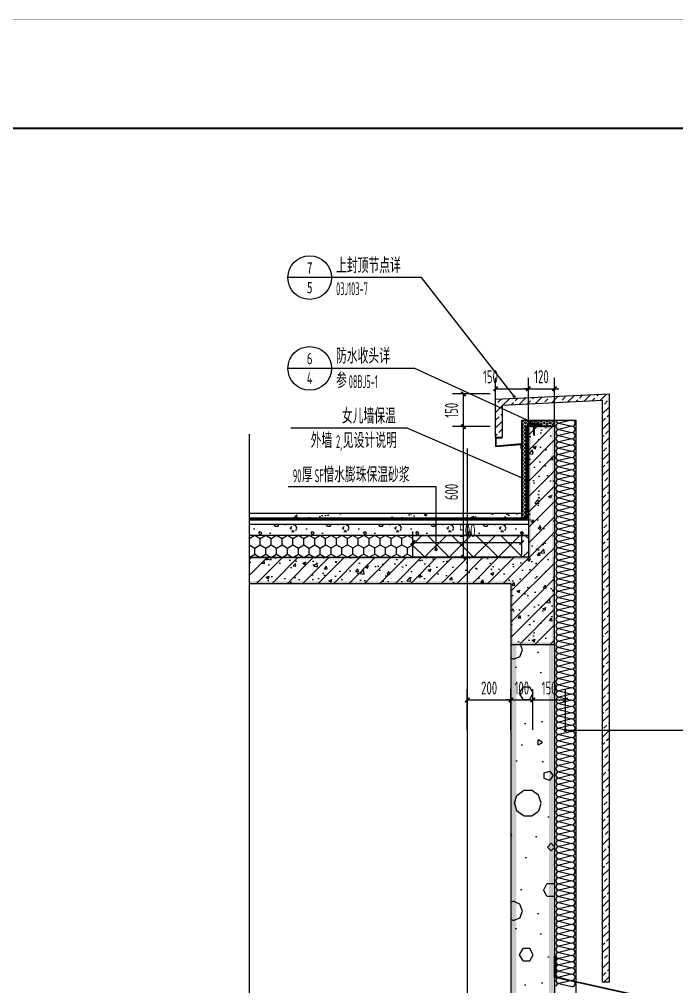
# Model space of a CAD drawing. Extents: x 76956 to 102217, y 21605 to 39570.
# Drawn here: x 96208 to 99223, y 35129 to 39570 of the extents above; entities that cross this region are included whole.
import ezdxf
from ezdxf.enums import TextEntityAlignment as Align

# ---------------------------------------------------------------- set-up
doc = ezdxf.new("R2010")
doc.units = 0
doc.header["$LTSCALE"] = 1000
doc.header["$MEASUREMENT"] = 0
doc.linetypes.add('DASH', pattern=[0.35, 0.25, -0.1])
for name, color, linetype in [('01-标注_尺寸', 124, 'Continuous'), ('01-标注_符号', 200, 'Continuous'), ('02-TEXT_标注', 130, 'Continuous'), ('05-填充_天正', 26, 'Continuous'), ('A-D-金属剖线', 200, 'Continuous'), ('A-O_屋面', 201, 'Continuous'), ('A-O_防水层', 222, 'Continuous'), ('A-SUR_保温', 222, 'Continuous'), ('A_AXIS-轴线', 36, 'Continuous'), ('A_STR-砌块墙', 121, 'Continuous'), ('A_STR-砼墙', 51, 'Continuous'), ('A_STR-砼柱', 51, 'Continuous'), ('EH_石材', 116, 'Continuous'), ('PUB_WALL', 9, 'Continuous'), ('构造物', 145, 'Continuous')]:
    doc.layers.add(name, color=color, linetype=linetype)
doc.layers.add('STE1_carbon steel', color=66, linetype='Continuous', lineweight=25)
doc.styles.add('_TCH_DIM', font='ros1.shx', dxfattribs={"width": 0.75, "bigfont": 'jd.shx'})
doc.styles.add('_TCH_DIM_T3', font='ros1.shx', dxfattribs={"width": 0.705882, "bigfont": 'jd.shx'})
doc.styles.add('_TCH_LABEL', font='STXIHEI_0.TTF', dxfattribs={"width": 0.75})
doc.dimstyles.new('_TCH_ARCH&&20', dxfattribs={"dimtxt": 59.5, "dimasz": 20, "dimexe": 50, "dimexo": 60, "dimgap": 25.25, "dimtad": 1, "dimdec": 0, "dimzin": 0, "dimdsep": 46, "dimtxsty": '_TCH_DIM_T3', "dimblk": 'ARCHTICK', "dimcen": 0.09, "dimclrt": 7, "dimazin": 2, "dimtfac": 1, "dimtdec": 0, "dimtix": 1, "dimtmove": 2, "dimatfit": 3, "dimfxl": 0, "dimtolj": 1, "dimtzin": 0, "dimarcsym": 0})
pattern_1 = [(45, (0, 0), (-35.35534, 35.35534), []), (50, (0, 0), (143.45204, -12.55043), [15, -165]), (355, (0, 0), (-27.75027, 150.43843), [12, -132]), (100.4514, (11.95, -1.05), (115.70188, 137.8879), [12.74804, -140.22842]), (46.1842, (0, 40), (213.4482, -33.1038), [22.5, -247.5]), (96.6356, (17.79, 37.24), (186.93254, 194.82357), [19.12206, -210.3426]), (351.1842, (0, 40), (186.9324, 194.8237), [18, -198]), (21, (20, 30), (119.38141, -80.52378), [15, -165]), (326, (20, 30), (48.66307, 145.03), [12, -132]), (71.4514, (29.95, 23.29), (168.04453, 64.5061), [12.74804, -140.22842]), (37.5, (0, 0), (2.43197, 66.57877), [0, -130.4, 0, -134, 0, -132.5]), (7.5, (0, 0), (52.613907, 78.88234), [0, -76.4, 0, -127.4, 0, -50.5]), (327.5, (-44.6, 0), (106.764487, -4.510974), [0, -50, 0, -156, 0, -207]), (317.5, (-64.6, 0), (116.63723, 20.021), [0, -65, 0, -103.6, 0, -147])]

# ---------------------------------------------------------------- blocks, each defined once
blk = doc.blocks.new('图框-A1')
for points, const_width in [([(0, 0), (841, 0), (841, 594), (0, 594)], 0.05), ([(766, 584), (25, 584), (25, 10), (766, 10)], 0.5)]:
    blk.add_lwpolyline(points, close=True, dxfattribs=dict(const_width=const_width))
at = {"const_width": 0.05}
blk.add_lwpolyline([(0, 297), (2, 297)], dxfattribs=at)
blk = doc.blocks.new('A$C5E8573F5')
at = {"layer": 'A-D-金属剖线'}
blk.add_lwpolyline([(35, -99.5), (33, -99.5), (33, -79.5), (147.7, -89.8), (147.7, -52), (119.7, -52), (119.7, -50), (149.7, -50), (149.7, -92), (35, -81.7), (35, -99.5)], dxfattribs=at)
blk = doc.blocks.new('A$C1C2A6847')
for p, q in [((52, 23.1), (55, 28.3)), ((52, 19.1), (55, 14)), ((55, 28.3), (55, 14))]:
    blk.add_line(p, q)
for points in [[(0, 21.1), (2, 23.1), (52, 23.1), (52, 19.1), (2, 19.1), (0, 21.1)], [(56, 42.1), (51, 37.1), (51, 5.1), (56, 0.1)], [(56.7, 41.4), (52, 36.7), (52, 26.6)], [(52, 25.6), (52, 16.6)], [(52, 15.6), (52, 5.6), (56.7, 0.9)]]:
    blk.add_lwpolyline(points)
for centre, start, end in [((52, 26.1), 270, 90), ((52, 16.1), 270, 90), ((56.4, 41.8), 315, 135), ((56.4, 0.5), 225, 45)]:
    blk.add_arc(centre, 0.5, start, end)
blk = doc.blocks.new('$LinePat$防水层2')
at = {"color": 0}
blk.add_line((0, 0), (600, 0), dxfattribs=at)
blk.add_solid([(150, 0), (450, 0), (150, -100), (450, -100)], dxfattribs=at)
blk = doc.blocks.new('A$C71EB772D')
at = {"layer": 'A-O_防水层', "xscale": -0.05781799467190771, "yscale": 0.05, "zscale": 0.05}
for p in [(90.3, 10), (90.3, 5), (125, 10), (125, 5)]:
    blk.add_blockref('$LinePat$防水层2', p, dxfattribs=at)
at = {"layer": '构造物', "linetype": 'DASH', "ltscale": 0.2, "rotation": 90}
blk.add_blockref('A$C1C2A6847', (115.3, -40.1), dxfattribs=at)
blk = doc.blocks.new('$LinePat$岩棉板')
at = {"color": 0}
for p, q in [((0, -17), (12, -67)), ((12, -67), (24, -17))]:
    blk.add_line(p, q, dxfattribs=at)
for centre, start, end in [((12, -17), 0, 180), ((0, -67), 270, 0), ((24, -67), 180, 270)]:
    blk.add_arc(centre, 12, start, end, dxfattribs=at)
at = {"layer": 'Defpoints'}
blk.add_point((0, 0.1), dxfattribs=at)
at = {"layer": 'Defpoints', "color": 0}
blk.add_point((24, -84), dxfattribs=at)
blk = doc.blocks.new('$LinePat$聚苯板')
at = {"color": 0}
for p, q in [((14.8, -8.6), (0, 0)), ((29.7, 0), (14.8, -8.6)), ((14.8, -25.7), (0, -34.3)), ((14.8, -8.6), (14.8, -25.7)), ((29.7, -34.3), (14.8, -25.7)), ((0, -34.3), (0, -51.4)), ((0, -51.4), (14.8, -60)), ((14.8, -60), (29.7, -51.4))]:
    blk.add_line(p, q, dxfattribs=at)
blk = doc.blocks.new('_ArchTick')
at = {"color": 0, "linetype": 'ByBlock', "const_width": 0.4}
blk.add_lwpolyline([(-0.5, -0.5), (0.5, 0.5)], dxfattribs=at)
blk = doc.blocks.new('*D157')
at = {"layer": '01-标注_尺寸', "color": 0, "lineweight": -2, "transparency": 16777216}
for p, q in [((98562.5, 36308.6), (98562.5, 36495)), ((98712.5, 36308.6), (98712.5, 36495)), ((98562.5, 36445), (98712.5, 36445))]:
    blk.add_line(p, q, dxfattribs=at)
at = {"layer": 'Defpoints', "color": 0, "transparency": 16777216}
for p in [(98712.5, 36445), (98562.5, 36248.6), (98712.5, 36248.6)]:
    blk.add_point(p, dxfattribs=at)
at = {"layer": '01-标注_尺寸', "color": 0, "lineweight": -2, "transparency": 16777216, "xscale": 20, "yscale": 20, "zscale": 20, "rotation": 180}
blk.add_blockref('_ArchTick', (98562.5, 36445), dxfattribs=at)
at = {"layer": '01-标注_尺寸', "color": 0, "lineweight": -2, "transparency": 16777216, "xscale": 20, "yscale": 20, "zscale": 20}
blk.add_blockref('_ArchTick', (98712.5, 36445), dxfattribs=at)
at = {"layer": '01-标注_尺寸', "color": 7, "transparency": 16777216, "insert": (98637.5, 36500), "char_height": 59.5, "attachment_point": 5, "style": '_TCH_DIM_T3'}
blk.add_mtext('\\A1;150', dxfattribs=at)
blk = doc.blocks.new('*D158')
at = {"layer": '01-标注_尺寸', "color": 0, "lineweight": -2, "transparency": 16777216}
for p, q in [((98462.5, 36308.6), (98462.5, 36495)), ((98562.5, 36308.6), (98562.5, 36495)), ((98462.5, 36445), (98442.5, 36445)), ((98462.5, 36445), (98562.5, 36445)), ((98562.5, 36445), (98582.5, 36445))]:
    blk.add_line(p, q, dxfattribs=at)
at = {"layer": 'Defpoints', "color": 0, "transparency": 16777216}
for p in [(98562.5, 36445), (98462.5, 36248.6), (98562.5, 36248.6)]:
    blk.add_point(p, dxfattribs=at)
at = {"layer": '01-标注_尺寸', "color": 0, "lineweight": -2, "transparency": 16777216, "xscale": 20, "yscale": 20, "zscale": 20}
blk.add_blockref('_ArchTick', (98462.5, 36445), dxfattribs=at)
at = {"layer": '01-标注_尺寸', "color": 0, "lineweight": -2, "transparency": 16777216, "xscale": 20, "yscale": 20, "zscale": 20, "rotation": 180}
blk.add_blockref('_ArchTick', (98562.5, 36445), dxfattribs=at)
at = {"layer": '01-标注_尺寸', "color": 7, "transparency": 16777216, "insert": (98512.5, 36500), "char_height": 59.5, "attachment_point": 5, "style": '_TCH_DIM_T3'}
blk.add_mtext('\\A1;100', dxfattribs=at)
blk = doc.blocks.new('*D159')
at = {"layer": '01-标注_尺寸', "color": 0, "lineweight": -2, "transparency": 16777216}
for p, q in [((98262.5, 36308.6), (98262.5, 36495)), ((98462.5, 36308.6), (98462.5, 36495)), ((98262.5, 36445), (98462.5, 36445))]:
    blk.add_line(p, q, dxfattribs=at)
at = {"layer": 'Defpoints', "color": 0, "transparency": 16777216}
for p in [(98462.5, 36445), (98262.5, 36248.6), (98462.5, 36248.6)]:
    blk.add_point(p, dxfattribs=at)
at = {"layer": '01-标注_尺寸', "color": 0, "lineweight": -2, "transparency": 16777216, "xscale": 20, "yscale": 20, "zscale": 20, "rotation": 180}
blk.add_blockref('_ArchTick', (98262.5, 36445), dxfattribs=at)
at = {"layer": '01-标注_尺寸', "color": 0, "lineweight": -2, "transparency": 16777216, "xscale": 20, "yscale": 20, "zscale": 20}
blk.add_blockref('_ArchTick', (98462.5, 36445), dxfattribs=at)
at = {"layer": '01-标注_尺寸', "color": 7, "transparency": 16777216, "insert": (98362.5, 36500), "char_height": 59.5, "attachment_point": 5, "style": '_TCH_DIM_T3'}
blk.add_mtext('\\A1;200', dxfattribs=at)
blk = doc.blocks.new('*D179')
at = {"layer": '01-标注_尺寸', "color": 0, "lineweight": -2, "transparency": 16777216}
for p, q in [((98542.5, 37700), (98542.5, 37924)), ((98662.5, 37700), (98662.5, 37924)), ((98542.5, 37874), (98522.5, 37874)), ((98542.5, 37874), (98662.5, 37874)), ((98662.5, 37874), (98682.5, 37874))]:
    blk.add_line(p, q, dxfattribs=at)
at = {"layer": 'Defpoints', "color": 0, "transparency": 16777216}
for p in [(98662.5, 37874), (98542.5, 37640), (98662.5, 37640)]:
    blk.add_point(p, dxfattribs=at)
at = {"layer": '01-标注_尺寸', "color": 0, "lineweight": -2, "transparency": 16777216, "xscale": 20, "yscale": 20, "zscale": 20}
blk.add_blockref('_ArchTick', (98542.5, 37874), dxfattribs=at)
at = {"layer": '01-标注_尺寸', "color": 0, "lineweight": -2, "transparency": 16777216, "xscale": 20, "yscale": 20, "zscale": 20, "rotation": 180}
blk.add_blockref('_ArchTick', (98662.5, 37874), dxfattribs=at)
at = {"layer": '01-标注_尺寸', "color": 7, "transparency": 16777216, "insert": (98602.5, 37929), "char_height": 59.5, "attachment_point": 5, "style": '_TCH_DIM_T3'}
blk.add_mtext('\\A1;120', dxfattribs=at)
blk = doc.blocks.new('*D180')
at = {"layer": '01-标注_尺寸', "color": 0, "lineweight": -2, "transparency": 16777216}
for p, q in [((98392.5, 37700), (98392.5, 37924)), ((98542.5, 37700), (98542.5, 37924)), ((98392.5, 37874), (98542.5, 37874))]:
    blk.add_line(p, q, dxfattribs=at)
at = {"layer": 'Defpoints', "color": 0, "transparency": 16777216}
for p in [(98542.5, 37874), (98392.5, 37640), (98542.5, 37640)]:
    blk.add_point(p, dxfattribs=at)
at = {"layer": '01-标注_尺寸', "color": 0, "lineweight": -2, "transparency": 16777216, "xscale": 20, "yscale": 20, "zscale": 20, "rotation": 180}
blk.add_blockref('_ArchTick', (98392.5, 37874), dxfattribs=at)
at = {"layer": '01-标注_尺寸', "color": 0, "lineweight": -2, "transparency": 16777216, "xscale": 20, "yscale": 20, "zscale": 20}
blk.add_blockref('_ArchTick', (98542.5, 37874), dxfattribs=at)
at = {"layer": '01-标注_尺寸', "color": 7, "transparency": 16777216, "insert": (98368.5, 37929), "char_height": 59.5, "attachment_point": 5, "style": '_TCH_DIM_T3'}
blk.add_mtext('\\A1;150', dxfattribs=at)
blk = doc.blocks.new('*D181')
at = {"layer": '01-标注_尺寸', "color": 0, "lineweight": -2, "transparency": 16777216}
for p, q in [((98367.5, 37700), (98195, 37700)), ((98245, 37100), (98245, 37700)), ((98367.5, 37100), (98195, 37100))]:
    blk.add_line(p, q, dxfattribs=at)
at = {"layer": 'Defpoints', "color": 0, "transparency": 16777216}
for p in [(98245, 37700), (98427.5, 37700), (98427.5, 37100)]:
    blk.add_point(p, dxfattribs=at)
at = {"layer": '01-标注_尺寸', "color": 0, "lineweight": -2, "transparency": 16777216, "xscale": 20, "yscale": 20, "zscale": 20}
for p, rotation in [((98245, 37700), 90), ((98245, 37100), 270)]:
    blk.add_blockref('_ArchTick', p, dxfattribs=dict(at, rotation=rotation))
at = {"layer": '01-标注_尺寸', "color": 7, "transparency": 16777216, "insert": (98190, 37400), "char_height": 59.5, "attachment_point": 5, "rotation": 90, "style": '_TCH_DIM_T3'}
blk.add_mtext('\\A1;600', dxfattribs=at)
blk = doc.blocks.new('*D182')
at = {"layer": '01-标注_尺寸', "color": 0, "lineweight": -2, "transparency": 16777216}
for p, q in [((98367.5, 37850), (98195, 37850)), ((98245, 37700), (98245, 37850)), ((98367.5, 37700), (98195, 37700))]:
    blk.add_line(p, q, dxfattribs=at)
at = {"layer": 'Defpoints', "color": 0, "transparency": 16777216}
for p in [(98245, 37850), (98427.5, 37850), (98427.5, 37700)]:
    blk.add_point(p, dxfattribs=at)
at = {"layer": '01-标注_尺寸', "color": 0, "lineweight": -2, "transparency": 16777216, "xscale": 20, "yscale": 20, "zscale": 20}
for p, rotation in [((98245, 37850), 90), ((98245, 37700), 270)]:
    blk.add_blockref('_ArchTick', p, dxfattribs=dict(at, rotation=rotation))
at = {"layer": '01-标注_尺寸', "color": 7, "transparency": 16777216, "insert": (98190, 37775), "char_height": 59.5, "attachment_point": 5, "rotation": 90, "style": '_TCH_DIM_T3'}
blk.add_mtext('\\A1;150', dxfattribs=at)
blk = doc.blocks.new('*D219')
at = {"layer": '01-标注_尺寸', "color": 0, "lineweight": -2, "transparency": 16777216}
for p, q in [((98012.5, 37112), (98012.5, 37218)), ((98512.2, 37112), (98512.2, 37218)), ((98012.5, 37168), (98512.2, 37168))]:
    blk.add_line(p, q, dxfattribs=at)
at = {"layer": 'Defpoints', "color": 0, "transparency": 16777216}
for p in [(98512.2, 37168), (98012.5, 37052), (98512.2, 37052)]:
    blk.add_point(p, dxfattribs=at)
at = {"layer": '01-标注_尺寸', "color": 0, "lineweight": -2, "transparency": 16777216, "xscale": 20, "yscale": 20, "zscale": 20, "rotation": 180}
blk.add_blockref('_ArchTick', (98012.5, 37168), dxfattribs=at)
at = {"layer": '01-标注_尺寸', "color": 0, "lineweight": -2, "transparency": 16777216, "xscale": 20, "yscale": 20, "zscale": 20}
blk.add_blockref('_ArchTick', (98512.2, 37168), dxfattribs=at)
at = {"layer": '01-标注_尺寸', "color": 7, "transparency": 16777216, "insert": (98262.4, 37223), "char_height": 59.5, "attachment_point": 5, "style": '_TCH_DIM_T3'}
blk.add_mtext('\\A1;500', dxfattribs=at)

msp = doc.modelspace()

# ---------------------------------------------------------------- hatches: boundary and pattern name
at = {"transparency": 33554641}
h = msp.add_hatch(dxfattribs=at)
h.set_pattern_fill('ANSI37', color=26, scale=50)
h.set_pattern_definition([(45, (4560, -17679.5), (-56.1266, 56.1266), []), (135, (4560, -17679.5), (-56.1266, -56.1266), [])])
h.paths.add_polyline_path([(98542.5, 37100), (98012.5, 37100), (98012.5, 37200), (98542.5, 37200)])
at = {"layer": '05-填充_天正'}
h = msp.add_hatch(dxfattribs=at)
h.set_pattern_fill('天然石材', color=256, scale=10, style=0)
h.set_pattern_definition([(45, (-250, -561.55), (-35.355353, 35.355353), []), (45, (-232.613, -579.5), (-35.355353, 35.355353), [19.73685, -11.2782])])
h.paths.add_polyline_path([(98912.5, 35149.6), (98882.5, 35149.6), (98882.5, 37820), (98422.5, 37796.5), (98422.5, 37650), (98392.5, 37650), (98392.5, 37826.5), (98912.5, 37850)])
h = msp.add_hatch(dxfattribs=at)
h.set_pattern_fill('钢筋混凝土', color=256, scale=20, style=0)
h.set_pattern_definition(pattern_1)
h.paths.add_polyline_path([(98542.5, 37100), (98662.5, 37100), (98662.5, 37700), (98542.5, 37700)])
h = msp.add_hatch(dxfattribs=at)
h.set_pattern_fill('钢筋混凝土', color=256, scale=20, style=0)
h.set_pattern_definition(pattern_1)
h.paths.add_polyline_path([(98462.5, 36980), (98462.5, 37100), (97262.5, 37100), (97262.5, 36980)])
h = msp.add_hatch(dxfattribs=at)
h.set_pattern_fill('钢筋混凝土', color=256, scale=20, style=0)
h.set_pattern_definition(pattern_1)
h.paths.add_polyline_path([(98662.5, 36700), (98662.5, 37100), (98462.5, 37100), (98462.5, 36700)])
h = msp.add_hatch(dxfattribs=at)
h.set_pattern_fill('加气混凝土', color=256, scale=50, style=0)
h.set_pattern_definition([(0, (177, -183), (300, 600), [0, -600]), (0, (-174, -264), (300, 600), [0, -600]), (0, (21, -270), (300, 600), [0, -600]), (0, (234, -93), (300, 600), [0, -600]), (0, (-15, -300), (300, 600), [0, -600]), (0, (294, 285), (300, 600), [0, -600]), (0, (111, 237), (300, 600), [0, -600]), (0, (207, 162), (300, 600), [0, -600]), (0, (-282, 150), (300, 600), [0, -600]), (0, (12, 123), (300, 600), [0, -600]), (0, (-102, -30), (300, 600), [0, -600]), (0, (-96, -255), (300, 600), [0, -600]), (0, (129, -279), (300, 600), [0, -600]), (0, (294, -15), (300, 600), [0, -600]), (0, (-267, -108), (300, 600), [0, -600]), (0, (-216, -6), (300, 600), [0, -600]), (0, (18, -48), (300, 600), [0, -600]), (0, (-66, -135), (300, 600), [0, -600]), (0, (-114, 63), (300, 600), [0, -600]), (0, (-39, 288), (300, 600), [0, -600]), (0, (-243, -234), (300, 600), [0, -600]), (0, (87, 165), (300, 600), [0, -600]), (0, (-192, 174), (300, 600), [0, -600]), (0, (-240, 252), (300, 600), [0, -600]), (130.601294, (257.143, 97.143), (-1499.999983, 1800.000008), [26.3416, -11037.111]), (18.43495, (214.29, 108.57), (1499.999994, 599.999996), [27.1052, -3767.628]), (90, (214.3, 82.86), (300, 600), [25.7143, -1174.2857]), (161.56505, (240, 74.29), (-1500.00001, 599.999955), [27.1052, -3767.628]), (53.1301, (240, 74.29), (300, 600), [28.5714, -2971.4285]), (135, (262.86, -231.43), (-300.00004, 599.99996), [24.2437, -1672.8126]), (45, (228.57, -231.43), (300, 600), [24.2437, -1672.8126]), (135, (245.71, -248.57), (-300.00004, 599.99996), [24.2437, -1672.8126]), (45, (245.71, -248.57), (300, 600), [24.2437, -1672.8126]), (116.56505, (-25.7, 171.43), (-5e-05, 1200), [31.9438, -638.8765]), (180, (-40, 200), (-300, 600), [34.2857, -565.7142]), (63.43495, (-88.57, 171.43), (3e-06, 1200), [31.9438, -638.8765]), (116.56505, (-74.3, 142.86), (-5e-05, 1200), [31.9438, -638.8765]), (0, (-74.3, 142.86), (300, 600), [34.2857, -565.7142]), (63.43495, (-40, 142.86), (3e-06, 1200), [31.9438, -638.8765]), (107.102728, (200, -31.429), (-899.9999656, 3000.000005), [38.8613, -16282.9025]), (143.972626, (188.57, 5.714), (-5699.999928, 4199.999995), [38.8613, -8122.02]), (180, (157.14, 28.6), (-300, 600), [37.143, -562.857]), (36.027373, (88.57, 5.714), (5699.999958, 4199.999955), [38.8613, -8122.02]), (71.56505, (77.14, -28.57), (900.000005, 2999.999995), [36.1403, -3758.5928]), (107.102728, (88.571, -65.714), (-899.9999656, 3000.000005), [38.8613, -16282.9025]), (143.972626, (120, -88.57), (-5699.999928, 4199.999995), [38.8613, -8122.02]), (0, (120, -88.6), (300, 600), [37.143, -562.857]), (36.027373, (157.143, -88.57), (5699.999958, 4199.999955), [38.8613, -8122.02]), (71.56505, (188.57, -65.71), (900.000005, 2999.999995), [36.1403, -3758.5928]), (150.25512, (205.714, 248.57), (-900, 599.99999), [23.035, -4814.3196]), (90, (185.7, 237.14), (300, 600), [22.857, -1177.1427]), (29.74488, (185.714, 237.14), (900, 599.999997), [23.035, -4814.3196]), (116.56505, (65.7, -177.14), (-5e-05, 1200), [31.9438, -638.8765]), (168.69007, (51.43, -148.57), (-2700.000002, 599.999985), [29.1373, -6089.6855]), (41.185925, (0, -162.857), (7499.9999546, 6599.999942), [30.3718, -12725.802]), (90, (0, -191.43), (300, 600), [28.5714, -1171.4285]), (138.814074, (22.857, -211.429), (-7499.999867, 6600.000042), [30.3718, -12725.802]), (16.699244, (22.857, -211.429), (9899.9999255, 2999.9999686), [29.8295, -12498.5375]), (60.945396, (51.43, -202.857), (299.999999, 599.999995), [29.416, -12325.3395]), (109.983106, (-185.714, 74.286), (-1500.0000056, 4199.999989), [33.442, -14012.1975]), (155.556045, (-197.143, 105.714), (-3900.000015, 1799.9999626), [34.523, -14465.1315]), (24.443955, (-260, 105.714), (3900.000002, 1799.9999913), [34.523, -14465.1315]), (70.016893, (-271.429, 74.286), (1500.0000045, 4199.9999896), [33.442, -14012.1975]), (109.983106, (-260, 42.857), (-1500.0000056, 4199.999989), [33.442, -14012.1975]), (160.016893, (-228.57, 31.43), (-1500, 599.999973), [33.442, -6989.3775]), (19.983107, (-228.57, 31.43), (1499.999992, 600), [33.442, -6989.3775]), (70.016893, (-197.143, 42.857), (1500.0000045, 4199.9999896), [33.442, -14012.1975]), (122.00538, (37.14, 20), (-300.00004, 599.99997), [26.9542, -5633.434]), (18.43495, (-2.86, 34.29), (1499.999994, 599.999996), [27.1052, -3767.628]), (90, (-2.86, 8.57), (300, 600), [25.7143, -1174.2857]), (161.56505, (22.86, 0), (-1500.00001, 599.999955), [27.1052, -3767.628]), (54.462322, (22.857, 0), (2099.999997, 2999.999996), [24.578, -10298.2115]), (116.56505, (-137.14, -125.7), (-5e-05, 1200), [31.9438, -638.8765]), (180, (-151.4, -97.14), (-300, 600), [31.4286, -568.5714]), (59.036243, (-200, -125.714), (300, 599.999997), [33.3197, -6963.822]), (120.963756, (-182.857, -154.286), (-300.00004, 599.999972), [33.3197, -6963.822]), (0, (-182.86, -154.3), (300, 600), [31.4286, -568.5714]), (63.43495, (-151.43, -154.3), (3e-06, 1200), [31.9438, -638.8765])])
h.paths.add_polyline_path([(98662.5, 36700), (98462.5, 36700), (98462.5, 34500), (98662.5, 34500)])
at = {"layer": 'A-SUR_保温'}
h = msp.add_hatch(dxfattribs=at)
h.set_pattern_fill('HEX', color=26, scale=5)
h.set_pattern_definition([(0, (0, 0), (0, 8.24889), [4.7625, -9.525]), (120, (0, 0), (-7.1437483, -4.124445), [4.7625, -9.525]), (60, (4.7625, 0), (-7.1437483, 4.124445), [4.7625, -9.525])])
h.paths.add_polyline_path([(98662.5, 37730), (98662.5, 37700), (98542.5, 37700), (98542.2, 37270.5), (98512.2, 37270.5), (98512.2, 37730)])
h = msp.add_hatch(dxfattribs=at)
h.set_pattern_fill('混凝土', color=26, scale=15)
h.set_pattern_definition([(50, (-89544.54, 401643.59), (107.589027, -9.41282), [11.25, -123.75]), (355, (-89544.54, 401643.59), (-20.8127, 112.82882), [9, -99]), (100.4514, (-89535.57, 401642.81), (86.776407, 103.41593), [9.561029, -105.171317]), (46.1842, (-89544.54, 401673.59), (160.086157, -24.827852), [16.875, -185.625]), (96.6356, (-89531.2, 401671.52), (140.199406, 146.11768), [14.34154, -157.75695]), (351.1842, (-89544.54, 401673.59), (140.19929, 146.11779), [13.5, -148.5]), (21, (-89529.54, 401666.09), (89.536058, -60.392834), [11.25, -123.75]), (326, (-89529.54, 401666.09), (36.4973, 108.772507), [9, -99]), (71.4514, (-89522.08, 401661.06), (126.033394, 48.379575), [9.561029, -105.171317]), (37.5, (-89544.54, 401643.59), (1.8239783, 49.934078), [0, -97.8, 0, -100.5, 0, -99.375]), (7.5, (-89544.54, 401643.59), (39.4604306, 59.161757), [0, -57.3, 0, -95.55, 0, -37.875]), (327.5, (-89577.99, 401643.59), (80.0733654, -3.3832308), [0, -37.5, 0, -117, 0, -155.25]), (317.5, (-89592.99, 401643.59), (87.477925, 15.015747), [0, -48.75, 0, -77.7, 0, -110.25])])
h.paths.add_polyline_path([(97442.5, 37300.9), (97442.5, 37280.1), (98507.2, 37280.5), (98509.2, 37280.5), (98509.2, 37300.9)])
h = msp.add_hatch(dxfattribs=at)
h.set_pattern_fill('加气混凝土', color=26, scale=20)
h.set_pattern_definition([(0, (30685, 397470.4), (120, 240), [0, -240]), (0, (30544.6, 397438), (120, 240), [0, -240]), (0, (30622.6, 397435.6), (120, 240), [0, -240]), (0, (30707.8, 397506.4), (120, 240), [0, -240]), (0, (30608.2, 397423.6), (120, 240), [0, -240]), (0, (30731.8, 397657.6), (120, 240), [0, -240]), (0, (30658.6, 397638.4), (120, 240), [0, -240]), (0, (30697, 397608.4), (120, 240), [0, -240]), (0, (30501.4, 397603.6), (120, 240), [0, -240]), (0, (30619, 397592.8), (120, 240), [0, -240]), (0, (30573.4, 397531.6), (120, 240), [0, -240]), (0, (30575.8, 397441.6), (120, 240), [0, -240]), (0, (30665.8, 397432), (120, 240), [0, -240]), (0, (30731.8, 397537.6), (120, 240), [0, -240]), (0, (30507.4, 397500.4), (120, 240), [0, -240]), (0, (30527.8, 397541.2), (120, 240), [0, -240]), (0, (30621.4, 397524.4), (120, 240), [0, -240]), (0, (30587.8, 397489.6), (120, 240), [0, -240]), (0, (30568.6, 397568.8), (120, 240), [0, -240]), (0, (30598.6, 397658.8), (120, 240), [0, -240]), (0, (30517, 397450), (120, 240), [0, -240]), (0, (30649, 397609.6), (120, 240), [0, -240]), (0, (30537.4, 397613.2), (120, 240), [0, -240]), (0, (30518.2, 397644.4), (120, 240), [0, -240]), (130.601294, (30717.052, 397582.447), (-599.99999337, 720.00000315), [10.53662, -4414.8444]), (18.434949, (30699.91, 397587.02), (599.9999978, 239.9999982), [10.8421, -1507.05116]), (90, (30699.91, 397576.73), (120, 240), [10.28571, -469.71426]), (161.565051, (30710.195, 397573.304), (-600.000003, 239.999982), [10.8421, -1507.05116]), (53.130102, (30710.195, 397573.304), (120, 240), [11.42857, -1188.5714]), (135, (30719.34, 397451.02), (-120.000015, 239.999984), [9.69746, -669.12504]), (45, (30705.62, 397451.02), (120, 240), [9.69746, -669.12504]), (135, (30712.48, 397444.16), (-120.000015, 239.999984), [9.69746, -669.12504]), (45, (30712.48, 397444.16), (120, 240), [9.69746, -669.12504]), (116.56505, (30603.9, 397612.16), (-2e-05, 479.99999), [12.77753, -255.5506]), (180, (30598.2, 397623.6), (-120, 240), [13.71429, -226.2857]), (63.43495, (30578.77, 397612.16), (1e-06, 480), [12.77753, -255.5506]), (116.56505, (30584.48, 397600.73), (-2e-05, 479.99999), [12.77753, -255.5506]), (0, (30584.48, 397600.73), (120, 240), [13.71429, -226.2857]), (63.43495, (30598.2, 397600.73), (1e-06, 480), [12.77753, -255.5506]), (107.102728, (30694.195, 397531.0184), (-359.99998624, 1200.00000194), [15.54454, -6513.161]), (143.972626, (30689.624, 397545.876), (-2279.9999711, 1679.9999981), [15.54454, -3248.808]), (180, (30677.05, 397555.02), (-120, 240), [14.85714, -225.14284]), (36.0273733, (30649.624, 397545.876), (2279.99998315, 1679.9999819), [15.54454, -3248.808]), (71.565051, (30645.052, 397532.16), (360.000002, 1199.999998), [14.45613, -1503.43712]), (107.102728, (30649.624, 397517.304), (-359.99998624, 1200.00000194), [15.54454, -6513.161]), (143.972626, (30662.195, 397508.161), (-2279.9999711, 1679.9999981), [15.54454, -3248.808]), (0, (30662.2, 397508.16), (120, 240), [14.85714, -225.14284]), (36.0273733, (30677.052, 397508.161), (2279.99998315, 1679.9999819), [15.54454, -3248.808]), (71.565051, (30689.624, 397517.304), (360.000002, 1199.999998), [14.45613, -1503.43712]), (150.255118, (30696.48, 397643.018), (-360.0000009, 239.999997), [9.21401, -1925.72784]), (90, (30688.48, 397638.45), (120, 240), [9.14286, -470.8571]), (29.744881, (30688.48, 397638.447), (360.0000002, 239.9999989), [9.21401, -1925.72784]), (116.56505, (30640.48, 397472.73), (-2e-05, 479.99999), [12.77753, -255.5506]), (168.690067, (30634.767, 397484.161), (-1080.0000008, 239.999994), [11.6549, -2435.8742]), (41.185925, (30614.195, 397478.447), (2999.99998182, 2639.9999769), [12.14874, -5090.3208]), (90, (30614.2, 397467.02), (120, 240), [11.42857, -468.5714]), (138.814074, (30623.338, 397459.018), (-2999.99994668, 2640.0000168), [12.14874, -5090.3208]), (16.6992442, (30623.338, 397459.018), (3959.9999702, 1199.99998743), [11.93178, -4999.415]), (60.945396, (30634.767, 397462.447), (119.9999997, 239.99999788), [11.76643, -4930.1358]), (109.983106, (30539.91, 397573.304), (-600.00000226, 1679.99999555), [13.3768, -5604.879]), (155.556045, (30535.338, 397585.876), (-1560.00000595, 719.99998504), [13.8092, -5786.0526]), (24.4439547, (30510.195, 397585.876), (1560.00000078, 719.99999654), [13.8092, -5786.0526]), (70.0168934, (30505.624, 397573.304), (600.0000018, 1679.99999583), [13.3768, -5604.879]), (109.983106, (30510.195, 397560.733), (-600.00000226, 1679.99999555), [13.3768, -5604.879]), (160.016893, (30522.767, 397556.161), (-600.0000004, 239.9999891), [13.3768, -2795.751]), (19.9831065, (30522.767, 397556.161), (599.9999967, 239.9999996), [13.3768, -2795.751]), (70.0168934, (30535.338, 397560.733), (600.0000018, 1679.99999583), [13.3768, -5604.879]), (122.005383, (30629.052, 397551.59), (-120.0000161, 239.9999877), [10.7817, -2253.3736]), (18.434949, (30613.052, 397557.304), (599.9999978, 239.9999982), [10.8421, -1507.05116]), (90, (30613.05, 397547.02), (120, 240), [10.28571, -469.71426]), (161.565051, (30623.34, 397543.59), (-600.000003, 239.999982), [10.8421, -1507.05116]), (54.462322, (30623.338, 397543.59), (839.9999988, 1199.9999982), [9.83123, -4119.2846]), (116.56505, (30559.34, 397493.3), (-2e-05, 479.99999), [12.77753, -255.5506]), (180, (30553.62, 397504.73), (-120, 240), [12.57143, -227.42856]), (59.0362434, (30534.195, 397493.304), (120.0000004, 239.9999988), [13.32789, -2785.5288]), (120.963756, (30541.052, 397481.876), (-120.0000164, 239.999989), [13.32789, -2785.5288]), (0, (30541.05, 397481.88), (120, 240), [12.57143, -227.42856]), (63.43495, (30553.62, 397481.88), (1e-06, 480), [12.77753, -255.5506])])
h.paths.add_polyline_path([(97262.5, 37250.2), (97262.5, 37199.9), (98542.5, 37200), (98542.5, 37250.3)])
at = {"layer": 'A_STR-砼柱'}
for points in [[(98462.5, 37090), (98552.5, 37090), (98552.5, 37100), (98462.5, 37100)], [(98652.5, 37100), (98652.5, 36710), (98472.5, 36710), (98472.5, 36990), (98462.5, 36990), (98462.5, 36700), (98662.5, 36700), (98662.5, 37100)]]:
    msp.add_hatch(color=256, dxfattribs=at).paths.add_polyline_path(points)
at = {"layer": 'PUB_WALL'}
for points in [[(98542.5, 37100), (98552.5, 37100), (98552.5, 37700), (98542.5, 37700)], [(98662.5, 37700), (98542.5, 37700), (98542.5, 37690), (98662.5, 37690)], [(98652.5, 37100), (98662.5, 37100), (98662.5, 37700), (98652.5, 37700)], [(98462.5, 37090), (98462.5, 37100), (97262.5, 37100), (97262.5, 37090)], [(98462.5, 36980), (98462.5, 36990), (97262.5, 36990), (97262.5, 36980)], [(98487.5, 36700), (98462.5, 36700), (98462.5, 34500), (98487.5, 34500)], [(98662.5, 36700), (98637.5, 36700), (98637.5, 34500), (98662.5, 34500)]]:
    msp.add_hatch(color=256, dxfattribs=at).paths.add_polyline_path(points)

# ---------------------------------------------------------------- linework, layer by layer
at = {"color": 26}
for points in [[(98662.5, 37730), (98662.5, 37700), (98542.5, 37700), (98542.2, 37270.5), (98512.2, 37270.5), (98512.2, 37730)], [(98542.5, 37100), (98012.5, 37100), (98012.5, 37200), (98542.5, 37200)]]:
    msp.add_lwpolyline(points, close=True, dxfattribs=at)
at = {"layer": '01-标注_符号'}
for p, q in [((97639.5, 38384), (97439.5, 38384)), ((98052, 38384), (97639.5, 38384)), ((98475.2, 37841.2), (98052, 38384)), ((97639.5, 37967.5), (97439.5, 37967.5)), ((98021, 37967.5), (97639.5, 37967.5)), ((98553.6, 37721.7), (98021, 37967.5)), ((97986.2, 37692.8), (97453.7, 37692.8)), ((98518.5, 37462), (97986.2, 37692.8)), ((98119, 37423.5), (97441, 37423.5)), ((98119, 37136), (98119, 37423.5)), ((98712.5, 36306), (100411, 36306))]:
    msp.add_line(p, q, dxfattribs=at)
msp.add_lwpolyline([(97262.5, 37665), (97262.5, 34745), (97304.5, 34729.7), (97220.5, 34714.9), (97262.5, 34700), (97262.5, 31780)], dxfattribs=at)
at = {"layer": '01-标注_符号', "const_width": 8}
for points in [[(98119, 37132, 1), (98119, 37140, 1)], [(98708.5, 36306, 1), (98716.5, 36306, 1)]]:
    msp.add_lwpolyline(points, format="xyb", close=True, dxfattribs=at)
at = {"layer": '01-标注_符号'}
for centre, radius in [((97539.5, 38384), 100), ((97539.5, 37967.5), 100), ((98477.5, 37838.2), 3.8), ((98568.4, 37714.9), 16.2)]:
    msp.add_circle(centre, radius, dxfattribs=at)
at = {"layer": 'A-O_屋面'}
for p, q in [((98512.2, 37300.9), (97262.5, 37300.9)), ((98542.2, 37270.5), (97262.5, 37270)), ((98542.5, 37250.5), (97262.5, 37250))]:
    msp.add_line(p, q, dxfattribs=at)
at = {"layer": 'A-O_防水层'}
for points in [[(98532.2, 37600), (98532.2, 37305.5, -0.414214), (98507.2, 37280.5), (97262.5, 37280)], [(98542.2, 37390.9), (98542.2, 37305.5, -0.49936), (98507.2, 37270.5), (97262.5, 37270)]]:
    msp.add_lwpolyline(points, format="xyb", dxfattribs=at)
at = {"layer": 'A-SUR_保温', "color": 26}
for p, q in [((98512.2, 37730), (98662.5, 37730)), ((98512.2, 37700), (98512.2, 37730)), ((98512.2, 37700), (98512.2, 37275.5)), ((98542.5, 37200), (97262.5, 37200))]:
    msp.add_line(p, q, dxfattribs=at)
at = {"layer": 'A-SUR_保温'}
msp.add_line((98662.5, 37730), (98762.5, 37730), dxfattribs=at)
msp.add_lwpolyline([(98762.5, 34500), (98762.5, 37730)], dxfattribs=at)
at = {"layer": 'A_AXIS-轴线'}
msp.add_lwpolyline([(98262.5, 37600), (98262.5, 31900)], dxfattribs=at)
at = {"layer": 'A_STR-砌块墙'}
for p, q in [((98462.5, 36700), (98462.5, 34500)), ((98662.5, 36700), (98662.5, 34500))]:
    msp.add_line(p, q, dxfattribs=at)
at = {"layer": 'A_STR-砼墙'}
for p, q in [((98542.5, 37700), (98542.5, 37100)), ((98662.5, 37700), (98542.5, 37700)), ((98662.5, 37700), (98662.5, 37100)), ((97262.5, 37100), (98462.5, 37100)), ((97262.5, 36980), (98462.5, 36980))]:
    msp.add_line(p, q, dxfattribs=at)
at = {"layer": 'A_STR-砼柱'}
for p, q in [((98542.5, 37100), (98462.5, 37100)), ((98662.5, 36700), (98662.5, 37100)), ((98462.5, 36980), (98462.5, 36700)), ((98462.5, 36700), (98662.5, 36700))]:
    msp.add_line(p, q, dxfattribs=at)
at = {"layer": 'EH_石材'}
msp.add_lwpolyline([(98912.5, 35149.6), (98882.5, 35149.6), (98882.5, 37820), (98422.5, 37796.5), (98422.5, 37650), (98392.5, 37650), (98392.5, 37826.5), (98912.5, 37850)], close=True, dxfattribs=at)
at = {"layer": 'STE1_carbon steel'}
msp.add_lwpolyline([(98667.5, 35268), (98667.5, 35174.4), (99162.5, 35064), (99162.5, 35000), (99130, 35000), (99130, 35005), (99157.5, 35005), (99157.5, 35060), (98662.5, 35170.4), (98662.5, 35268)], close=True, dxfattribs=at)

# ---------------------------------------------------------------- block references
at = {"xscale": 20, "yscale": 20, "zscale": 20, "rotation": 270}
msp.add_blockref('图框-A1', (90336.3, 39569.4), dxfattribs=at)
at = {"xscale": -1}
for name, p in [('A$C71EB772D', (98662.5, 37700)), ('A$C5E8573F5', (98542.2, 37700))]:
    msp.add_blockref(name, p, dxfattribs=at)
at = {"color": 8, "xscale": 1.191002948860343, "yscale": 1.188379012465143, "zscale": 1.188379012465143, "rotation": 269.9999999999997}
for p in [(98762.5, 37730), (98762.5, 37701.4), (98762.5, 37672.8), (98762.5, 37644.2), (98762.5, 37615.6), (98762.5, 37587), (98762.5, 37558.5), (98762.5, 37529.9), (98762.5, 37501.3), (98762.5, 37472.7), (98762.5, 37444.1), (98762.5, 37415.5), (98762.5, 37387), (98762.5, 37358.4), (98762.5, 37329.8), (98762.5, 37301.2), (98762.5, 37272.6), (98762.5, 37244), (98762.5, 37215.5), (98762.5, 37186.9), (98762.5, 37158.3), (98762.5, 37129.7), (98762.5, 37101.1), (98762.5, 37072.5), (98762.5, 37044), (98762.5, 37015.4), (98762.5, 36986.8), (98762.5, 36958.2), (98762.5, 36929.6), (98762.5, 36901), (98762.5, 36872.4), (98762.5, 36843.9), (98762.5, 36815.3), (98762.5, 36786.7), (98762.5, 36758.1), (98762.5, 36729.5), (98762.5, 36700.9), (98762.5, 36672.4), (98762.5, 36643.8), (98762.5, 36615.2), (98762.5, 36586.6), (98762.5, 36558), (98762.5, 36529.4), (98762.5, 36500.9), (98762.5, 36472.3), (98762.5, 36443.7), (98762.5, 36415.1), (98762.5, 36386.5), (98762.5, 36357.9), (98762.5, 36329.3), (98762.5, 36300.8), (98762.5, 36272.2), (98762.5, 36243.6), (98762.5, 36215), (98762.5, 36186.4), (98762.5, 36157.8), (98762.5, 36129.3), (98762.5, 36100.7), (98762.5, 36072.1), (98762.5, 36043.5), (98762.5, 36014.9), (98762.5, 35986.3), (98762.5, 35957.8), (98762.5, 35929.2), (98762.5, 35900.6), (98762.5, 35872), (98762.5, 35843.4), (98762.5, 35814.8), (98762.5, 35786.3), (98762.5, 35757.7), (98762.5, 35729.1), (98762.5, 35700.5), (98762.5, 35671.9), (98762.5, 35643.3), (98762.5, 35614.7), (98762.5, 35586.2), (98762.5, 35557.6), (98762.5, 35529), (98762.5, 35500.4), (98762.5, 35471.8), (98762.5, 35443.2), (98762.5, 35414.7), (98762.5, 35386.1), (98762.5, 35357.5), (98762.5, 35328.9), (98762.5, 35300.3), (98762.5, 35271.7), (98762.5, 35243.2), (98762.5, 35214.6), (98762.5, 35186), (98762.5, 35157.4)]:
    msp.add_blockref('$LinePat$岩棉板', p, dxfattribs=at)
at = {"layer": 'A-O_防水层', "yscale": 0.05, "zscale": 0.05}
for p, xscale, rotation in [((98532.2, 37700), -0.05057490829292174, 89.99999999732425), ((98532.2, 37669.6), -0.05057490829292174, 89.99999999732425), ((98537.6, 37669.6), -0.05057493263062334, 89.9437904935255), ((98537.6, 37700), -0.05057493263062334, 89.9437904935255), ((98532.2, 37639.3), -0.05057490829292174, 89.99999999732425), ((98537.5, 37639.3), -0.05057493263062334, 89.9437904935255), ((98532.2, 37608.9), -0.05057490829292174, 89.99999999732425), ((98532.2, 37578.6), -0.05057490829292174, 89.99999999732425), ((98537.5, 37578.6), -0.05057493263062334, 89.9437904935255), ((98537.5, 37608.9), -0.05057493263062334, 89.9437904935255), ((98532.2, 37548.2), -0.05057490829292174, 89.99999999732425), ((98537.4, 37548.2), -0.05057493263062334, 89.9437904935255), ((98532.2, 37517.9), -0.05057490829292174, 89.99999999732425), ((98532.2, 37487.6), -0.05057490829292174, 89.99999999732425), ((98537.4, 37517.9), -0.05057493263062334, 89.9437904935255), ((98537.4, 37487.6), -0.05057493263062334, 89.9437904935255), ((98532.2, 37457.2), -0.05057490829292174, 89.99999999732425), ((98537.4, 37457.2), -0.05057493263062334, 89.9437904935255), ((98532.2, 37426.9), -0.05057490829292174, 89.99999999732425), ((98532.2, 37396.5), -0.05057490829292174, 89.99999999732425), ((98537.3, 37426.9), -0.05057493263062334, 89.9437904935255), ((98537.3, 37396.5), -0.05057493263062334, 89.9437904935255), ((98532.2, 37366.2), -0.05057490829292174, 89.99999999732425), ((98537.3, 37366.2), -0.05057493263062334, 89.9437904935255), ((98532.2, 37335.8), -0.05057490829292174, 89.99999999732425), ((98537.2, 37335.8), -0.05057493263062334, 89.9437904935255), ((97292.9, 37280), -0.0505979783066688, 0.02190643225098791), ((97292.9, 37275), -0.05059797787591792, 0.02059119664867996), ((97323.2, 37280), -0.0505979783066688, 0.02190643225098791), ((97323.2, 37275.1), -0.05059797787591792, 0.02059119664867996), ((97353.6, 37280), -0.0505979783066688, 0.02190643225098791), ((97353.6, 37275.1), -0.05059797787591792, 0.02059119664867996), ((97383.9, 37280.1), -0.0505979783066688, 0.02190643225098791), ((97383.9, 37275.1), -0.05059797787591792, 0.02059119664867996), ((97414.3, 37280.1), -0.0505979783066688, 0.02190643225098791), ((97414.3, 37275.1), -0.05059797787591792, 0.02059119664867996), ((97444.7, 37280.1), -0.0505979783066688, 0.02190643225098791), ((97444.7, 37275.1), -0.05059797787591792, 0.02059119664867996), ((97475, 37280.1), -0.0505979783066688, 0.02190643225098791), ((97475, 37275.1), -0.05059797787591792, 0.02059119664867996), ((97505.4, 37280.1), -0.0505979783066688, 0.02190643225098791), ((97505.4, 37275.1), -0.05059797787591792, 0.02059119664867996), ((97535.7, 37280.1), -0.0505979783066688, 0.02190643225098791), ((97535.7, 37275.1), -0.05059797787591792, 0.02059119664867996), ((97566.1, 37280.1), -0.0505979783066688, 0.02190643225098791), ((97566.1, 37275.1), -0.05059797787591792, 0.02059119664867996), ((97596.4, 37280.1), -0.0505979783066688, 0.02190643225098791), ((97596.4, 37275.2), -0.05059797787591792, 0.02059119664867996), ((97626.8, 37280.1), -0.0505979783066688, 0.02190643225098791), ((97626.8, 37275.2), -0.05059797787591792, 0.02059119664867996), ((97657.2, 37280.2), -0.0505979783066688, 0.02190643225098791), ((97657.2, 37275.2), -0.05059797787591792, 0.02059119664867996), ((97687.5, 37280.2), -0.0505979783066688, 0.02190643225098791), ((97687.5, 37275.2), -0.05059797787591792, 0.02059119664867996), ((97717.9, 37280.2), -0.0505979783066688, 0.02190643225098791), ((97717.9, 37275.2), -0.05059797787591792, 0.02059119664867996), ((97748.2, 37280.2), -0.0505979783066688, 0.02190643225098791), ((97748.2, 37275.2), -0.05059797787591792, 0.02059119664867996), ((97778.6, 37280.2), -0.0505979783066688, 0.02190643225098791), ((97778.6, 37275.2), -0.05059797787591792, 0.02059119664867996), ((97809, 37280.2), -0.0505979783066688, 0.02190643225098791), ((97809, 37275.2), -0.05059797787591792, 0.02059119664867996), ((97839.3, 37280.2), -0.0505979783066688, 0.02190643225098791), ((97839.3, 37275.2), -0.05059797787591792, 0.02059119664867996), ((97869.7, 37280.2), -0.0505979783066688, 0.02190643225098791), ((97869.7, 37275.3), -0.05059797787591792, 0.02059119664867996), ((97900, 37280.3), -0.0505979783066688, 0.02190643225098791), ((97900, 37275.3), -0.05059797787591792, 0.02059119664867996), ((97930.4, 37280.3), -0.0505979783066688, 0.02190643225098791), ((97930.4, 37275.3), -0.05059797787591792, 0.02059119664867996), ((97960.8, 37280.3), -0.0505979783066688, 0.02190643225098791), ((97960.8, 37275.3), -0.05059797787591792, 0.02059119664867996), ((97991.1, 37280.3), -0.0505979783066688, 0.02190643225098791), ((97991.1, 37275.3), -0.05059797787591792, 0.02059119664867996), ((98021.5, 37280.3), -0.0505979783066688, 0.02190643225098791), ((98021.5, 37275.3), -0.05059797787591792, 0.02059119664867996), ((98051.8, 37280.3), -0.0505979783066688, 0.02190643225098791), ((98051.8, 37275.3), -0.05059797787591792, 0.02059119664867996), ((98082.2, 37280.3), -0.0505979783066688, 0.02190643225098791), ((98082.2, 37275.3), -0.05059797787591792, 0.02059119664867996), ((98112.5, 37280.3), -0.0505979783066688, 0.02190643225098791), ((98112.5, 37275.3), -0.05059797787591792, 0.02059119664867996), ((98142.9, 37280.3), -0.0505979783066688, 0.02190643225098791), ((98142.9, 37275.4), -0.05059797787591792, 0.02059119664867996), ((98173.3, 37280.4), -0.0505979783066688, 0.02190643225098791), ((98173.3, 37275.4), -0.05059797787591792, 0.02059119664867996), ((98203.6, 37280.4), -0.0505979783066688, 0.02190643225098791), ((98203.6, 37275.4), -0.05059797787591792, 0.02059119664867996), ((98234, 37280.4), -0.0505979783066688, 0.02190643225098791), ((98234, 37275.4), -0.05059797787591792, 0.02059119664867996), ((98264.3, 37280.4), -0.0505979783066688, 0.02190643225098791), ((98264.3, 37275.4), -0.05059797787591792, 0.02059119664867996), ((98294.7, 37280.4), -0.0505979783066688, 0.02190643225098791), ((98294.7, 37275.4), -0.05059797787591792, 0.02059119664867996), ((98325.1, 37280.4), -0.0505979783066688, 0.02190643225098791), ((98325.1, 37275.4), -0.05059797787591792, 0.02059119664867996), ((98355.4, 37280.4), -0.0505979783066688, 0.02190643225098791), ((98355.4, 37275.4), -0.05059797787591792, 0.02059119664867996), ((98385.8, 37280.4), -0.0505979783066688, 0.02190643225098791), ((98385.8, 37275.4), -0.05059797787591792, 0.02059119664867996), ((98416.1, 37280.4), -0.0505979783066688, 0.02190643225098791), ((98416.1, 37275.5), -0.05059797787591792, 0.02059119664867996), ((98446.5, 37280.5), -0.0505979783066688, 0.02190643225098791), ((98446.5, 37275.5), -0.05059797787591792, 0.02059119664867996), ((98476.8, 37280.5), -0.0505979783066688, 0.02190643225098791), ((98476.8, 37275.5), -0.05059797787591792, 0.02059119664867996), ((98507.2, 37280.5), -0.0505979783066688, 0.02190643225098791), ((98507.2, 37275.5), -0.05059797787591792, 0.02059119664867996), ((98537.4, 37300.3), -0.05892556509887897, 45), ((98543.4, 37299.3), -0.07071067811865477, 45)]:
    msp.add_blockref('$LinePat$防水层2', p, dxfattribs=dict(at, xscale=xscale, rotation=rotation))
at = {"layer": 'A-SUR_保温', "color": 26, "xscale": 1.683938286728812, "yscale": 1.666666666666667, "zscale": 1.666666666666667, "rotation": 180.0024900538095}
for p in [(97312.5, 37099.9), (97362.5, 37099.9), (97412.5, 37099.9), (97462.5, 37099.9), (97512.5, 37099.9), (97562.5, 37099.9), (97612.5, 37099.9), (97662.5, 37100), (97712.5, 37100), (97762.5, 37100), (97812.5, 37100), (97862.5, 37100), (97912.5, 37100), (97962.5, 37100), (98012.5, 37100)]:
    msp.add_blockref('$LinePat$聚苯板', p, dxfattribs=at)

# ---------------------------------------------------------------- texts
at = {"layer": '02-TEXT_标注', "style": '_TCH_DIM'}
for s, height, width, p in [('上封顶节点详', 69.46, 0.75, (97660.5, 38405)), ('03J103-7', 59.5, 0.529412, (97660.5, 38303.5)), ('防水收头详', 69.46, 0.75, (97660.5, 37989.7)), ('参', 69.5, 0.75, (97660.5, 37877)), ('08BJ5-1', 59.5, 0.529412, (97718.7, 37877)), ('女儿墙保温', 69.46, 0.75, (97687.3, 37713.8)), ('外墙', 69.46, 0.75, (97543.9, 37601.8)), ('2,', 59.5, 0.529412, (97660.3, 37601.8)), ('见设计说明', 69.46, 0.75, (97691.8, 37601.8)), ('90', 59.5, 0.529412, (97462, 37444.5)), ('厚', 69.5, 0.75, (97504, 37444.5)), ('SF', 59.5, 0.529412, (97562.2, 37444.5)), ('憎水膨珠保温砂浆', 69.46, 0.75, (97602.1, 37444.5))]:
    msp.add_text(s, height=height, dxfattribs=dict(at, width=width)).set_placement(p)
at = {"layer": '02-TEXT_标注', "style": '_TCH_LABEL'}
for s, height, width, p, p2 in [('7', 53.4, 0.833574, (97527.2, 38402.3), (97551.9, 38402.3)), ('5', 53.3, 0.859223, (97526.8, 38312.3), (97552.3, 38312.3))]:
    msp.add_text(s, height=height, dxfattribs=dict(at, width=width)).set_placement(p, p2, align=Align.FIT)
at = {"layer": '02-TEXT_标注', "style": '_TCH_DIM'}
for s, p, p2 in [('6', (97526.2, 37985.9), (97552.8, 37985.9)), ('4', (97526.2, 37895.9), (97552.8, 37895.9))]:
    msp.add_text(s, height=53.2, dxfattribs=at).set_placement(p, p2, align=Align.FIT)

# ---------------------------------------------------------------- dimensions: what is measured, and where the dimension line sits
at = {"layer": '01-标注_尺寸'}
dim = msp.add_linear_dim(base=(98542.5, 37874), p1=(98392.5, 37640), p2=(98542.5, 37640), angle=0, dimstyle='_TCH_ARCH&&20', dxfattribs=at)
dim.commit()
dim.dimension.update_dxf_attribs({"geometry": '*D180', "text_midpoint": (98368.5, 37929), "dimtype": 161})
for p1, p2, distance, picture, middle in [((98542.5, 37640), (98662.5, 37640), 234, '*D179', (98602.5, 37929)), ((98427.5, 37700), (98427.5, 37850), 182.5, '*D182', (98190, 37775)), ((98427.5, 37100), (98427.5, 37700), 182.5, '*D181', (98190, 37400)), ((98012.5, 37052), (98512.2, 37052), 116, '*D219', (98262.4, 37223)), ((98262.5, 36248.6), (98462.5, 36248.6), 196.4, '*D159', (98362.5, 36500)), ((98462.5, 36248.6), (98562.5, 36248.6), 196.4, '*D158', (98512.5, 36500)), ((98562.5, 36248.6), (98712.5, 36248.6), 196.4, '*D157', (98637.5, 36500))]:
    dim = msp.add_aligned_dim(p1=p1, p2=p2, distance=distance, dimstyle='_TCH_ARCH&&20', dxfattribs=at)
    dim.commit()
    dim.dimension.update_dxf_attribs({"geometry": picture, "text_midpoint": middle})

doc.saveas('drawing.dxf')
